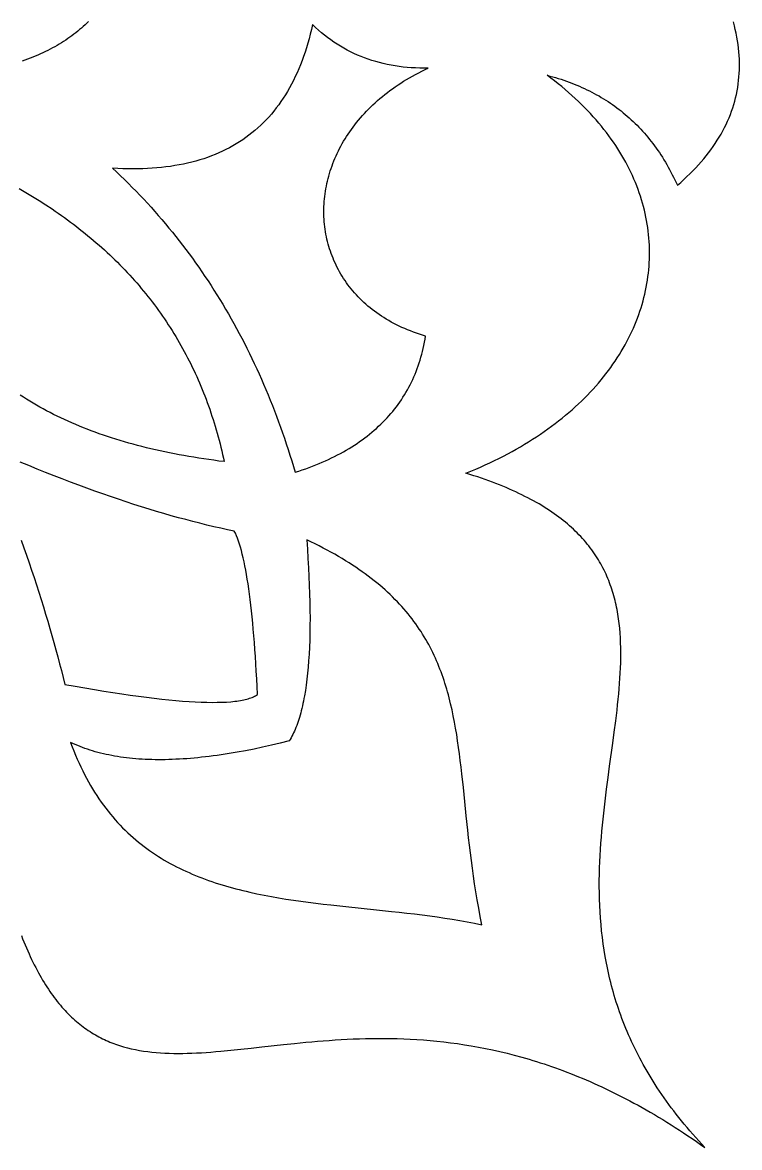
# Model space of a CAD drawing. Extents: x -350 to 350, y -250 to 250.
# Drawn here: x 32.12 to 57.18, y -55.43 to -16.07 of the extents above; entities that cross this region are included whole.
import ezdxf

# ---------------------------------------------------------------- set-up
doc = ezdxf.new("R2010")
doc.units = 0
doc.layers.add('BITMAP_LAYER', color=18, linetype='CONTINUOUS')
doc.layers.add('LAYER_1', color=174, linetype='CONTINUOUS')

msp = doc.modelspace()

# ---------------------------------------------------------------- linework, layer by layer
at = {"layer": 'BITMAP_LAYER'}
for points in [[(34.42, -16.036), (34.36, -16.094), (34.3, -16.152), (34.238, -16.21), (34.175, -16.266), (34.111, -16.321), (34.046, -16.376), (33.979, -16.429), (33.911, -16.482), (33.842, -16.534), (33.771, -16.585), (33.699, -16.636), (33.626, -16.685), (33.552, -16.733), (33.477, -16.781), (33.4, -16.828), (33.322, -16.874), (33.243, -16.919), (33.162, -16.963), (33.08, -17.007), (32.997, -17.049), (32.913, -17.091), (32.827, -17.131), (32.741, -17.171), (32.652, -17.211), (32.563, -17.249), (32.473, -17.286), (32.381, -17.323), (32.288, -17.358), (32.193, -17.393), (32.098, -17.427)], [(31.997, -21.881), (32.235, -22.019), (32.469, -22.159), (32.699, -22.302), (32.925, -22.447), (33.147, -22.594), (33.257, -22.669), (33.366, -22.744), (33.474, -22.82), (33.581, -22.897), (33.687, -22.974), (33.792, -23.051), (33.896, -23.129), (33.999, -23.208), (34.101, -23.288), (34.202, -23.368), (34.302, -23.448), (34.402, -23.529), (34.5, -23.611), (34.597, -23.693), (34.694, -23.776), (34.789, -23.86), (34.884, -23.944), (34.977, -24.029), (35.07, -24.114), (35.162, -24.2), (35.252, -24.286), (35.342, -24.374), (35.431, -24.461), (35.519, -24.55), (35.606, -24.638), (35.692, -24.728), (35.777, -24.818), (35.861, -24.909), (35.944, -25), (36.026, -25.092), (36.107, -25.184), (36.188, -25.277), (36.267, -25.371), (36.345, -25.465), (36.423, -25.56), (36.499, -25.655), (36.575, -25.751), (36.649, -25.848), (36.723, -25.945), (36.795, -26.043), (36.867, -26.141), (36.938, -26.24), (37.008, -26.34), (37.076, -26.44), (37.144, -26.541), (37.211, -26.642), (37.277, -26.744), (37.342, -26.846), (37.406, -26.949), (37.469, -27.053), (37.532, -27.157), (37.593, -27.262), (37.653, -27.368), (37.712, -27.474), (37.771, -27.581), (37.828, -27.688), (37.885, -27.796), (37.94, -27.904), (37.995, -28.013), (38.048, -28.123), (38.101, -28.233), (38.153, -28.344), (38.204, -28.455), (38.253, -28.567), (38.302, -28.68), (38.35, -28.793), (38.397, -28.907), (38.443, -29.021), (38.488, -29.136), (38.532, -29.252), (38.575, -29.368), (38.618, -29.485), (38.659, -29.602), (38.699, -29.72), (38.738, -29.839), (38.777, -29.958), (38.814, -30.077), (38.851, -30.198), (38.886, -30.319), (38.921, -30.44), (38.954, -30.562), (38.987, -30.685), (39.019, -30.808), (39.05, -30.932), (39.079, -31.056), (39.108, -31.182), (39.136, -31.307), (39.163, -31.433), (38.982, -31.411), (38.803, -31.387), (38.625, -31.362), (38.449, -31.337), (38.274, -31.31), (38.101, -31.282), (37.929, -31.253), (37.758, -31.223), (37.589, -31.192), (37.422, -31.16), (37.256, -31.127), (37.091, -31.093), (36.928, -31.058), (36.766, -31.022), (36.606, -30.984), (36.447, -30.946), (36.29, -30.907), (36.134, -30.867), (35.98, -30.825), (35.827, -30.783), (35.676, -30.74), (35.526, -30.695), (35.378, -30.65), (35.231, -30.603), (35.085, -30.555), (34.941, -30.507), (34.799, -30.457), (34.657, -30.406), (34.518, -30.355), (34.38, -30.302), (34.243, -30.248), (34.108, -30.193), (33.974, -30.137), (33.842, -30.081), (33.711, -30.023), (33.582, -29.964), (33.454, -29.904), (33.328, -29.842), (33.203, -29.78), (33.079, -29.717), (32.957, -29.653), (32.837, -29.588), (32.718, -29.522), (32.6, -29.454), (32.484, -29.386), (32.37, -29.317), (32.257, -29.246), (32.145, -29.175), (32.035, -29.102)], [(32.069, -34.183), (32.162, -34.446), (32.254, -34.709), (32.343, -34.97), (32.431, -35.23), (32.517, -35.489), (32.602, -35.746), (32.684, -36.003), (32.765, -36.258), (32.844, -36.512), (32.921, -36.765), (32.997, -37.017), (33.07, -37.267), (33.142, -37.516), (33.212, -37.764), (33.281, -38.011), (33.347, -38.257), (33.412, -38.502), (33.475, -38.745), (33.536, -38.987), (33.595, -39.228), (33.95, -39.292), (34.295, -39.351), (34.631, -39.408), (34.957, -39.461), (35.275, -39.511), (35.583, -39.557), (35.881, -39.6), (36.171, -39.64), (36.451, -39.676), (36.721, -39.709), (36.983, -39.738), (37.235, -39.765), (37.478, -39.788), (37.712, -39.807), (37.936, -39.823), (38.151, -39.836), (38.357, -39.845), (38.553, -39.851), (38.74, -39.854), (38.918, -39.853), (39.087, -39.849), (39.246, -39.842), (39.396, -39.831), (39.467, -39.824), (39.537, -39.817), (39.603, -39.809), (39.668, -39.799), (39.73, -39.789), (39.79, -39.779), (39.848, -39.767), (39.903, -39.754), (39.956, -39.741), (40.006, -39.727), (40.055, -39.712), (40.101, -39.696), (40.144, -39.679), (40.185, -39.661), (40.224, -39.643), (40.261, -39.624), (40.295, -39.604), (40.327, -39.583), (40.314, -39.303), (40.301, -39.03), (40.286, -38.763), (40.271, -38.502), (40.254, -38.249), (40.237, -38.001), (40.22, -37.761), (40.201, -37.526), (40.182, -37.299), (40.161, -37.078), (40.14, -36.863), (40.119, -36.655), (40.096, -36.453), (40.073, -36.258), (40.049, -36.07), (40.024, -35.888), (39.998, -35.712), (39.972, -35.543), (39.944, -35.381), (39.916, -35.225), (39.887, -35.076), (39.858, -34.933), (39.827, -34.796), (39.796, -34.667), (39.764, -34.543), (39.731, -34.427), (39.698, -34.316), (39.663, -34.213), (39.628, -34.115), (39.592, -34.025), (39.555, -33.941), (39.518, -33.863), (39.282, -33.814), (39.045, -33.763), (38.805, -33.708), (38.562, -33.651), (38.317, -33.591), (38.07, -33.528), (37.821, -33.463), (37.569, -33.395), (37.315, -33.324), (37.058, -33.25), (36.799, -33.174), (36.537, -33.094), (36.274, -33.012), (36.008, -32.927), (35.739, -32.84), (35.468, -32.749), (35.195, -32.656), (34.919, -32.56), (34.641, -32.462), (34.361, -32.36), (34.078, -32.256), (33.793, -32.149), (33.506, -32.039), (33.216, -31.927), (32.924, -31.812), (32.629, -31.694), (32.332, -31.573), (32.033, -31.449)]]:
    msp.add_lwpolyline(points, dxfattribs=at)
for points in [[(35.264, -21.168), (35.405, -21.3), (35.544, -21.433), (35.681, -21.567), (35.817, -21.702), (35.953, -21.839), (36.086, -21.976), (36.219, -22.114), (36.35, -22.254), (36.48, -22.395), (36.609, -22.536), (36.736, -22.679), (36.862, -22.823), (36.987, -22.968), (37.11, -23.114), (37.232, -23.261), (37.353, -23.409), (37.473, -23.559), (37.591, -23.709), (37.708, -23.86), (37.824, -24.013), (37.939, -24.167), (38.052, -24.321), (38.164, -24.477), (38.274, -24.634), (38.384, -24.792), (38.492, -24.951), (38.599, -25.111), (38.704, -25.273), (38.808, -25.435), (38.911, -25.599), (39.013, -25.763), (39.113, -25.929), (39.212, -26.095), (39.31, -26.263), (39.407, -26.432), (39.502, -26.602), (39.596, -26.773), (39.688, -26.945), (39.78, -27.119), (39.87, -27.293), (39.958, -27.468), (40.046, -27.645), (40.132, -27.822), (40.217, -28.001), (40.301, -28.181), (40.383, -28.362), (40.464, -28.544), (40.544, -28.727), (40.622, -28.911), (40.7, -29.096), (40.775, -29.282), (40.85, -29.47), (40.923, -29.658), (40.995, -29.848), (41.066, -30.038), (41.136, -30.23), (41.204, -30.423), (41.271, -30.617), (41.336, -30.812), (41.401, -31.008), (41.464, -31.205), (41.526, -31.403), (41.586, -31.603), (41.645, -31.803), (41.77, -31.763), (41.892, -31.722), (42.013, -31.68), (42.132, -31.636), (42.249, -31.592), (42.365, -31.546), (42.479, -31.5), (42.592, -31.452), (42.702, -31.403), (42.811, -31.353), (42.919, -31.302), (43.025, -31.25), (43.129, -31.197), (43.231, -31.143), (43.332, -31.087), (43.43, -31.031), (43.528, -30.973), (43.623, -30.915), (43.717, -30.855), (43.81, -30.794), (43.9, -30.732), (43.989, -30.669), (44.076, -30.605), (44.162, -30.54), (44.245, -30.474), (44.328, -30.407), (44.408, -30.338), (44.487, -30.269), (44.564, -30.198), (44.639, -30.127), (44.713, -30.054), (44.785, -29.98), (44.856, -29.905), (44.924, -29.829), (44.991, -29.752), (45.057, -29.674), (45.12, -29.595), (45.182, -29.514), (45.242, -29.433), (45.301, -29.35), (45.358, -29.267), (45.413, -29.182), (45.467, -29.096), (45.519, -29.009), (45.569, -28.921), (45.617, -28.832), (45.664, -28.742), (45.709, -28.651), (45.753, -28.558), (45.795, -28.465), (45.835, -28.37), (45.873, -28.275), (45.91, -28.178), (45.945, -28.08), (45.978, -27.982), (46.01, -27.882), (46.04, -27.781), (46.068, -27.678), (46.095, -27.575), (46.12, -27.471), (46.143, -27.366), (46.165, -27.259), (46.185, -27.151), (46.203, -27.043), (46.094, -27.01), (45.986, -26.976), (45.881, -26.94), (45.776, -26.902), (45.674, -26.863), (45.573, -26.823), (45.474, -26.781), (45.377, -26.738), (45.281, -26.693), (45.187, -26.647), (45.094, -26.599), (45.004, -26.55), (44.915, -26.5), (44.828, -26.448), (44.742, -26.395), (44.658, -26.341), (44.576, -26.286), (44.495, -26.229), (44.416, -26.171), (44.339, -26.112), (44.264, -26.052), (44.19, -25.991), (44.118, -25.928), (44.048, -25.865), (43.979, -25.8), (43.912, -25.735), (43.847, -25.668), (43.784, -25.6), (43.722, -25.532), (43.662, -25.462), (43.604, -25.391), (43.547, -25.32), (43.492, -25.248), (43.439, -25.175), (43.388, -25.101), (43.338, -25.026), (43.29, -24.95), (43.244, -24.874), (43.199, -24.796), (43.156, -24.719), (43.115, -24.64), (43.076, -24.561), (43.038, -24.481), (43.002, -24.4), (42.968, -24.319), (42.936, -24.237), (42.905, -24.155), (42.876, -24.072), (42.849, -23.989), (42.823, -23.905), (42.799, -23.82), (42.777, -23.735), (42.757, -23.65), (42.739, -23.564), (42.722, -23.478), (42.707, -23.392), (42.693, -23.305), (42.682, -23.218), (42.672, -23.13), (42.664, -23.043), (42.658, -22.955), (42.653, -22.866), (42.651, -22.778), (42.65, -22.689), (42.65, -22.601), (42.653, -22.512), (42.657, -22.423), (42.663, -22.334), (42.671, -22.244), (42.68, -22.155), (42.692, -22.066), (42.705, -21.977), (42.72, -21.887), (42.736, -21.798), (42.755, -21.709), (42.775, -21.62), (42.797, -21.531), (42.821, -21.442), (42.846, -21.353), (42.873, -21.265), (42.903, -21.177), (42.933, -21.089), (42.966, -21.001), (43, -20.913), (43.037, -20.826), (43.075, -20.739), (43.114, -20.652), (43.156, -20.566), (43.199, -20.48), (43.244, -20.395), (43.291, -20.309), (43.34, -20.225), (43.391, -20.141), (43.443, -20.057), (43.497, -19.974), (43.553, -19.891), (43.611, -19.809), (43.67, -19.728), (43.732, -19.647), (43.795, -19.566), (43.86, -19.487), (43.926, -19.408), (43.995, -19.33), (44.065, -19.252), (44.137, -19.175), (44.211, -19.099), (44.287, -19.024), (44.365, -18.95), (44.444, -18.876), (44.526, -18.803), (44.609, -18.732), (44.693, -18.661), (44.78, -18.591), (44.869, -18.521), (44.959, -18.453), (45.051, -18.386), (45.145, -18.32), (45.241, -18.255), (45.339, -18.191), (45.438, -18.128), (45.54, -18.066), (45.643, -18.005), (45.748, -17.946), (45.855, -17.887), (45.963, -17.83), (46.074, -17.774), (46.186, -17.719), (46.3, -17.666), (46.149, -17.667), (46, -17.666), (45.852, -17.661), (45.705, -17.653), (45.561, -17.642), (45.418, -17.628), (45.276, -17.61), (45.136, -17.59), (44.998, -17.566), (44.861, -17.539), (44.726, -17.509), (44.592, -17.476), (44.46, -17.439), (44.329, -17.4), (44.2, -17.357), (44.073, -17.311), (43.947, -17.262), (43.823, -17.21), (43.701, -17.155), (43.58, -17.096), (43.46, -17.035), (43.342, -16.97), (43.226, -16.902), (43.111, -16.83), (42.998, -16.756), (42.887, -16.679), (42.777, -16.598), (42.668, -16.514), (42.562, -16.427), (42.456, -16.337), (42.353, -16.244), (42.251, -16.147), (42.213, -16.314), (42.174, -16.478), (42.132, -16.639), (42.087, -16.798), (42.041, -16.954), (41.992, -17.106), (41.941, -17.256), (41.887, -17.404), (41.831, -17.548), (41.774, -17.69), (41.713, -17.829), (41.651, -17.965), (41.586, -18.098), (41.519, -18.228), (41.45, -18.356), (41.378, -18.481), (41.304, -18.603), (41.228, -18.722), (41.149, -18.838), (41.069, -18.952), (40.986, -19.062), (40.9, -19.17), (40.813, -19.275), (40.723, -19.378), (40.631, -19.477), (40.537, -19.574), (40.44, -19.668), (40.341, -19.759), (40.24, -19.847), (40.136, -19.933), (40.031, -20.015), (39.923, -20.095), (39.812, -20.172), (39.7, -20.247), (39.585, -20.318), (39.468, -20.387), (39.348, -20.452), (39.227, -20.515), (39.103, -20.576), (38.976, -20.633), (38.848, -20.688), (38.717, -20.739), (38.584, -20.788), (38.449, -20.835), (38.311, -20.878), (38.171, -20.918), (38.029, -20.956), (37.885, -20.991), (37.738, -21.023), (37.589, -21.053), (37.438, -21.079), (37.284, -21.103), (37.128, -21.124), (36.97, -21.142), (36.81, -21.157), (36.647, -21.17), (36.482, -21.179), (36.315, -21.186), (36.146, -21.19), (35.974, -21.191), (35.8, -21.19), (35.624, -21.185), (35.445, -21.178)], [(41.441, -41.203), (41.126, -41.281), (40.815, -41.354), (40.509, -41.422), (40.209, -41.486), (39.913, -41.544), (39.622, -41.598), (39.337, -41.646), (39.196, -41.669), (39.056, -41.69), (38.917, -41.71), (38.78, -41.728), (38.644, -41.746), (38.509, -41.762), (38.375, -41.777), (38.243, -41.791), (38.112, -41.803), (37.982, -41.815), (37.853, -41.825), (37.726, -41.834), (37.599, -41.841), (37.474, -41.847), (37.351, -41.853), (37.228, -41.856), (37.107, -41.859), (36.987, -41.861), (36.868, -41.861), (36.75, -41.86), (36.634, -41.857), (36.519, -41.854), (36.405, -41.849), (36.292, -41.843), (36.181, -41.836), (36.071, -41.827), (35.962, -41.818), (35.854, -41.807), (35.748, -41.794), (35.643, -41.781), (35.539, -41.766), (35.436, -41.75), (35.334, -41.733), (35.234, -41.715), (35.135, -41.695), (35.037, -41.675), (34.941, -41.652), (34.845, -41.629), (34.751, -41.605), (34.658, -41.579), (34.567, -41.552), (34.476, -41.524), (34.387, -41.494), (34.299, -41.463), (34.213, -41.431), (34.127, -41.398), (34.043, -41.364), (33.96, -41.328), (33.878, -41.291), (33.798, -41.253), (33.854, -41.404), (33.911, -41.551), (33.97, -41.696), (34.03, -41.838), (34.092, -41.978), (34.155, -42.114), (34.22, -42.248), (34.286, -42.38), (34.353, -42.508), (34.422, -42.635), (34.493, -42.758), (34.564, -42.88), (34.637, -42.998), (34.712, -43.114), (34.788, -43.228), (34.865, -43.34), (34.943, -43.449), (35.023, -43.555), (35.104, -43.66), (35.186, -43.762), (35.269, -43.862), (35.354, -43.959), (35.44, -44.055), (35.527, -44.148), (35.615, -44.239), (35.705, -44.328), (35.795, -44.415), (35.887, -44.5), (35.98, -44.583), (36.074, -44.663), (36.169, -44.742), (36.265, -44.819), (36.362, -44.894), (36.46, -44.967), (36.559, -45.039), (36.659, -45.108), (36.761, -45.176), (36.863, -45.242), (36.966, -45.306), (37.07, -45.369), (37.175, -45.43), (37.281, -45.489), (37.388, -45.546), (37.496, -45.602), (37.604, -45.657), (37.714, -45.71), (37.824, -45.761), (37.935, -45.811), (38.047, -45.86), (38.16, -45.907), (38.274, -45.953), (38.388, -45.997), (38.503, -46.04), (38.619, -46.082), (38.736, -46.122), (38.853, -46.162), (38.971, -46.2), (39.09, -46.237), (39.209, -46.272), (39.329, -46.307), (39.45, -46.341), (39.571, -46.373), (39.693, -46.405), (39.815, -46.435), (39.938, -46.464), (40.061, -46.493), (40.31, -46.547), (40.561, -46.598), (40.813, -46.646), (41.068, -46.691), (41.324, -46.733), (41.582, -46.772), (41.841, -46.81), (42.101, -46.845), (42.363, -46.878), (42.625, -46.91), (42.889, -46.941), (43.419, -46.999), (43.951, -47.054), (44.484, -47.109), (45.017, -47.165), (45.284, -47.194), (45.551, -47.224), (45.817, -47.256), (46.082, -47.288), (46.347, -47.323), (46.611, -47.359), (46.874, -47.398), (47.137, -47.439), (47.398, -47.482), (47.658, -47.529), (47.916, -47.578), (48.173, -47.631), (48.115, -47.34), (48.061, -47.052), (48.01, -46.766), (47.963, -46.484), (47.919, -46.205), (47.878, -45.929), (47.84, -45.655), (47.804, -45.385), (47.77, -45.117), (47.738, -44.852), (47.708, -44.59), (47.68, -44.33), (47.626, -43.82), (47.574, -43.321), (47.524, -42.832), (47.472, -42.354), (47.446, -42.118), (47.418, -41.886), (47.388, -41.656), (47.358, -41.428), (47.325, -41.203), (47.291, -40.981), (47.254, -40.761), (47.215, -40.543), (47.173, -40.328), (47.128, -40.115), (47.08, -39.905), (47.054, -39.8), (47.028, -39.697), (47.001, -39.594), (46.972, -39.491), (46.943, -39.389), (46.913, -39.288), (46.882, -39.187), (46.849, -39.087), (46.816, -38.987), (46.781, -38.888), (46.745, -38.789), (46.708, -38.691), (46.67, -38.594), (46.63, -38.497), (46.589, -38.401), (46.547, -38.305), (46.503, -38.21), (46.458, -38.115), (46.412, -38.021), (46.364, -37.928), (46.315, -37.835), (46.264, -37.742), (46.211, -37.65), (46.157, -37.559), (46.102, -37.468), (46.044, -37.378), (45.985, -37.288), (45.925, -37.199), (45.862, -37.11), (45.798, -37.022), (45.732, -36.934), (45.664, -36.847), (45.594, -36.76), (45.523, -36.674), (45.449, -36.588), (45.374, -36.503), (45.296, -36.418), (45.217, -36.334), (45.135, -36.25), (45.052, -36.167), (44.966, -36.084), (44.878, -36.002), (44.788, -35.92), (44.696, -35.839), (44.602, -35.758), (44.505, -35.678), (44.406, -35.598), (44.305, -35.519), (44.201, -35.44), (44.095, -35.361), (43.986, -35.283), (43.876, -35.206), (43.762, -35.129), (43.646, -35.052), (43.528, -34.976), (43.407, -34.9), (43.283, -34.825), (43.157, -34.75), (43.028, -34.675), (42.896, -34.601), (42.762, -34.528), (42.625, -34.455), (42.485, -34.382), (42.342, -34.31), (42.197, -34.238), (42.048, -34.167), (42.072, -34.5), (42.093, -34.826), (42.112, -35.145), (42.128, -35.456), (42.14, -35.76), (42.15, -36.057), (42.158, -36.346), (42.162, -36.628), (42.164, -36.903), (42.163, -37.17), (42.159, -37.43), (42.153, -37.683), (42.144, -37.929), (42.131, -38.167), (42.117, -38.398), (42.099, -38.621), (42.079, -38.837), (42.056, -39.046), (42.03, -39.248), (42.001, -39.442), (41.97, -39.629), (41.953, -39.72), (41.935, -39.809), (41.917, -39.896), (41.898, -39.981), (41.879, -40.064), (41.859, -40.146), (41.838, -40.226), (41.816, -40.304), (41.794, -40.38), (41.771, -40.454), (41.747, -40.526), (41.723, -40.597), (41.698, -40.666), (41.672, -40.733), (41.646, -40.798), (41.618, -40.861), (41.591, -40.923), (41.562, -40.982), (41.533, -41.04), (41.503, -41.096), (41.472, -41.15)]]:
    msp.add_lwpolyline(points, close=True, dxfattribs=at)
at = {"layer": 'LAYER_1'}
msp.add_lwpolyline([(32.076, -48.012), (32.119, -48.123), (32.163, -48.232), (32.207, -48.34), (32.252, -48.445), (32.297, -48.548), (32.342, -48.65), (32.388, -48.75), (32.434, -48.848), (32.481, -48.944), (32.528, -49.038), (32.575, -49.131), (32.623, -49.222), (32.671, -49.311), (32.719, -49.398), (32.768, -49.484), (32.817, -49.568), (32.867, -49.65), (32.917, -49.731), (32.967, -49.81), (33.018, -49.887), (33.069, -49.963), (33.121, -50.037), (33.173, -50.11), (33.225, -50.181), (33.278, -50.25), (33.331, -50.318), (33.384, -50.384), (33.438, -50.449), (33.493, -50.512), (33.547, -50.574), (33.602, -50.634), (33.658, -50.693), (33.714, -50.751), (33.77, -50.807), (33.827, -50.861), (33.884, -50.914), (33.941, -50.966), (33.999, -51.017), (34.057, -51.066), (34.116, -51.114), (34.175, -51.16), (34.234, -51.205), (34.294, -51.249), (34.354, -51.292), (34.415, -51.333), (34.476, -51.373), (34.537, -51.412), (34.599, -51.45), (34.661, -51.486), (34.723, -51.521), (34.786, -51.555), (34.85, -51.588), (34.913, -51.62), (34.978, -51.651), (35.042, -51.68), (35.107, -51.709), (35.172, -51.736), (35.238, -51.763), (35.304, -51.788), (35.371, -51.812), (35.438, -51.836), (35.505, -51.858), (35.573, -51.879), (35.641, -51.899), (35.779, -51.937), (35.918, -51.971), (36.059, -52.001), (36.201, -52.028), (36.345, -52.052), (36.491, -52.072), (36.638, -52.09), (36.787, -52.104), (36.937, -52.115), (37.089, -52.124), (37.243, -52.13), (37.399, -52.134), (37.556, -52.135), (37.714, -52.134), (37.875, -52.131), (38.037, -52.125), (38.2, -52.118), (38.366, -52.109), (38.533, -52.099), (38.701, -52.087), (38.872, -52.073), (39.044, -52.058), (39.392, -52.025), (39.748, -51.989), (40.11, -51.949), (40.479, -51.908), (41.238, -51.824), (41.627, -51.783), (42.023, -51.744), (42.224, -51.726), (42.426, -51.709), (42.63, -51.692), (42.836, -51.677), (43.044, -51.663), (43.253, -51.65), (43.464, -51.639), (43.677, -51.63), (43.891, -51.622), (44.107, -51.616), (44.325, -51.612), (44.545, -51.61), (44.766, -51.61), (44.989, -51.613), (45.214, -51.618), (45.441, -51.625), (45.669, -51.635), (45.899, -51.649), (46.131, -51.665), (46.365, -51.684), (46.6, -51.706), (46.837, -51.732), (47.076, -51.761), (47.317, -51.793), (47.559, -51.829), (47.803, -51.869), (48.049, -51.913), (48.297, -51.961), (48.547, -52.013), (48.798, -52.07), (49.051, -52.13), (49.306, -52.195), (49.563, -52.265), (49.692, -52.302), (49.821, -52.34), (49.951, -52.379), (50.082, -52.419), (50.212, -52.461), (50.344, -52.504), (50.475, -52.548), (50.608, -52.593), (50.74, -52.64), (50.873, -52.688), (51.007, -52.737), (51.141, -52.788), (51.275, -52.84), (51.41, -52.894), (51.546, -52.949), (51.681, -53.005), (51.818, -53.063), (51.954, -53.122), (52.092, -53.182), (52.229, -53.245), (52.367, -53.308), (52.506, -53.373), (52.645, -53.44), (52.784, -53.508), (52.924, -53.578), (53.064, -53.649), (53.205, -53.722), (53.347, -53.796), (53.488, -53.872), (53.63, -53.95), (53.773, -54.029), (53.916, -54.11), (54.06, -54.193), (54.204, -54.277), (54.348, -54.363), (54.493, -54.451), (54.639, -54.54), (54.785, -54.632), (54.931, -54.725), (55.078, -54.819), (55.225, -54.916), (55.373, -55.014), (55.521, -55.114), (55.669, -55.216), (55.818, -55.32), (55.968, -55.426), (55.859, -55.31), (55.752, -55.194), (55.647, -55.078), (55.545, -54.962), (55.444, -54.845), (55.345, -54.729), (55.248, -54.613), (55.153, -54.497), (55.059, -54.381), (54.968, -54.265), (54.879, -54.149), (54.791, -54.033), (54.706, -53.917), (54.622, -53.801), (54.54, -53.685), (54.459, -53.569), (54.381, -53.453), (54.304, -53.337), (54.229, -53.221), (54.156, -53.105), (54.084, -52.989), (54.015, -52.874), (53.946, -52.758), (53.88, -52.642), (53.815, -52.526), (53.752, -52.411), (53.69, -52.295), (53.63, -52.18), (53.571, -52.064), (53.514, -51.949), (53.459, -51.834), (53.405, -51.718), (53.353, -51.603), (53.302, -51.488), (53.252, -51.373), (53.204, -51.258), (53.158, -51.143), (53.113, -51.028), (53.069, -50.913), (53.027, -50.798), (52.986, -50.684), (52.946, -50.569), (52.908, -50.455), (52.871, -50.34), (52.835, -50.226), (52.801, -50.112), (52.768, -49.998), (52.736, -49.884), (52.705, -49.77), (52.676, -49.656), (52.648, -49.542), (52.621, -49.429), (52.595, -49.315), (52.57, -49.202), (52.547, -49.088), (52.524, -48.975), (52.503, -48.862), (52.483, -48.749), (52.445, -48.524), (52.412, -48.299), (52.383, -48.074), (52.358, -47.851), (52.336, -47.627), (52.318, -47.405), (52.303, -47.183), (52.292, -46.961), (52.284, -46.74), (52.279, -46.52), (52.277, -46.3), (52.277, -46.082), (52.281, -45.864), (52.287, -45.646), (52.295, -45.43), (52.305, -45.214), (52.318, -44.999), (52.332, -44.785), (52.348, -44.571), (52.366, -44.359), (52.386, -44.147), (52.407, -43.936), (52.429, -43.726), (52.453, -43.517), (52.477, -43.309), (52.528, -42.896), (52.582, -42.487), (52.637, -42.082), (52.748, -41.285), (52.8, -40.893), (52.85, -40.506), (52.896, -40.124), (52.917, -39.935), (52.937, -39.747), (52.955, -39.56), (52.972, -39.375), (52.986, -39.191), (52.999, -39.008), (53.01, -38.827), (53.018, -38.647), (53.024, -38.469), (53.027, -38.292), (53.028, -38.116), (53.027, -37.942), (53.022, -37.769), (53.014, -37.598), (53.003, -37.429), (52.989, -37.261), (52.971, -37.094), (52.95, -36.929), (52.925, -36.766), (52.911, -36.685), (52.896, -36.604), (52.88, -36.524), (52.863, -36.444), (52.845, -36.365), (52.826, -36.286), (52.806, -36.207), (52.785, -36.129), (52.763, -36.051), (52.739, -35.974), (52.715, -35.897), (52.689, -35.82), (52.662, -35.744), (52.634, -35.669), (52.605, -35.593), (52.575, -35.519), (52.543, -35.444), (52.511, -35.371), (52.476, -35.297), (52.441, -35.224), (52.404, -35.152), (52.366, -35.08), (52.327, -35.008), (52.286, -34.937), (52.244, -34.866), (52.201, -34.796), (52.156, -34.726), (52.11, -34.657), (52.062, -34.588), (52.013, -34.52), (51.962, -34.452), (51.91, -34.384), (51.856, -34.318), (51.801, -34.251), (51.745, -34.185), (51.686, -34.12), (51.627, -34.055), (51.565, -33.99), (51.502, -33.926), (51.438, -33.863), (51.372, -33.8), (51.304, -33.737), (51.234, -33.675), (51.163, -33.614), (51.09, -33.553), (51.015, -33.492), (50.939, -33.432), (50.861, -33.373), (50.781, -33.314), (50.699, -33.255), (50.616, -33.197), (50.53, -33.14), (50.443, -33.083), (50.354, -33.027), (50.263, -32.971), (50.17, -32.915), (50.076, -32.861), (49.979, -32.807), (49.88, -32.753), (49.78, -32.7), (49.677, -32.647), (49.573, -32.595), (49.466, -32.544), (49.358, -32.493), (49.247, -32.442), (49.135, -32.392), (49.02, -32.343), (48.903, -32.294), (48.784, -32.246), (48.663, -32.199), (48.54, -32.152), (48.415, -32.105), (48.287, -32.059), (48.157, -32.014), (48.025, -31.969), (47.891, -31.925), (47.755, -31.881), (47.616, -31.838), (47.788, -31.768), (47.957, -31.697), (48.123, -31.624), (48.288, -31.55), (48.45, -31.475), (48.61, -31.398), (48.767, -31.32), (48.923, -31.241), (49.076, -31.161), (49.226, -31.079), (49.375, -30.996), (49.521, -30.911), (49.665, -30.826), (49.806, -30.739), (49.946, -30.652), (50.083, -30.563), (50.217, -30.473), (50.35, -30.382), (50.48, -30.29), (50.607, -30.196), (50.733, -30.102), (50.856, -30.007), (50.977, -29.91), (51.095, -29.813), (51.212, -29.715), (51.325, -29.616), (51.437, -29.515), (51.546, -29.414), (51.653, -29.312), (51.758, -29.21), (51.86, -29.106), (51.96, -29.001), (52.057, -28.896), (52.153, -28.79), (52.246, -28.683), (52.336, -28.575), (52.424, -28.467), (52.51, -28.358), (52.594, -28.248), (52.675, -28.138), (52.754, -28.026), (52.831, -27.915), (52.905, -27.802), (52.977, -27.689), (53.046, -27.575), (53.113, -27.461), (53.178, -27.346), (53.241, -27.231), (53.301, -27.115), (53.359, -26.999), (53.414, -26.882), (53.467, -26.765), (53.518, -26.647), (53.566, -26.529), (53.612, -26.41), (53.655, -26.291), (53.696, -26.172), (53.735, -26.052), (53.772, -25.932), (53.806, -25.812), (53.837, -25.691), (53.867, -25.57), (53.894, -25.449), (53.918, -25.328), (53.94, -25.206), (53.96, -25.084), (53.977, -24.962), (53.992, -24.84), (54.005, -24.718), (54.015, -24.596), (54.023, -24.473), (54.028, -24.35), (54.031, -24.228), (54.032, -24.105), (54.03, -23.982), (54.026, -23.859), (54.019, -23.737), (54.01, -23.614), (53.999, -23.491), (53.985, -23.368), (53.969, -23.246), (53.95, -23.123), (53.929, -23.001), (53.905, -22.879), (53.879, -22.757), (53.851, -22.635), (53.82, -22.513), (53.787, -22.392), (53.752, -22.27), (53.713, -22.149), (53.673, -22.029), (53.63, -21.908), (53.585, -21.788), (53.537, -21.668), (53.487, -21.549), (53.434, -21.429), (53.379, -21.311), (53.321, -21.192), (53.261, -21.074), (53.199, -20.957), (53.134, -20.84), (53.067, -20.723), (52.997, -20.607), (52.925, -20.492), (52.85, -20.376), (52.773, -20.262), (52.693, -20.148), (52.611, -20.035), (52.527, -19.922), (52.44, -19.81), (52.35, -19.698), (52.258, -19.587), (52.164, -19.477), (52.067, -19.368), (51.968, -19.259), (51.866, -19.151), (51.762, -19.044), (51.655, -18.937), (51.546, -18.832), (51.434, -18.727), (51.32, -18.623), (51.203, -18.519), (51.084, -18.417), (50.962, -18.315), (50.838, -18.215), (50.712, -18.115), (50.582, -18.017), (50.451, -17.919), (50.55, -17.945), (50.648, -17.972), (50.746, -18), (50.842, -18.029), (50.938, -18.059), (51.033, -18.09), (51.127, -18.123), (51.22, -18.156), (51.312, -18.191), (51.403, -18.226), (51.493, -18.263), (51.583, -18.301), (51.671, -18.34), (51.759, -18.38), (51.846, -18.421), (51.931, -18.463), (52.016, -18.506), (52.1, -18.55), (52.184, -18.596), (52.266, -18.642), (52.347, -18.69), (52.428, -18.739), (52.507, -18.788), (52.586, -18.839), (52.664, -18.891), (52.741, -18.944), (52.817, -18.998), (52.892, -19.054), (52.967, -19.11), (53.04, -19.167), (53.113, -19.226), (53.184, -19.285), (53.255, -19.346), (53.325, -19.408), (53.394, -19.471), (53.462, -19.535), (53.529, -19.6), (53.595, -19.666), (53.661, -19.733), (53.725, -19.801), (53.789, -19.87), (53.851, -19.941), (53.913, -20.012), (53.974, -20.085), (54.034, -20.159), (54.093, -20.233), (54.152, -20.309), (54.209, -20.386), (54.266, -20.464), (54.321, -20.544), (54.376, -20.624), (54.43, -20.705), (54.483, -20.787), (54.535, -20.871), (54.586, -20.956), (54.636, -21.041), (54.686, -21.128), (54.734, -21.216), (54.782, -21.305), (54.828, -21.395), (54.874, -21.486), (54.919, -21.578), (54.963, -21.671), (55.006, -21.766), (55.121, -21.666), (55.233, -21.565), (55.341, -21.464), (55.446, -21.361), (55.549, -21.259), (55.648, -21.155), (55.744, -21.051), (55.837, -20.946), (55.927, -20.841), (56.013, -20.735), (56.097, -20.628), (56.177, -20.52), (56.255, -20.412), (56.329, -20.303), (56.4, -20.193), (56.468, -20.083), (56.533, -19.972), (56.595, -19.86), (56.653, -19.747), (56.709, -19.634), (56.761, -19.52), (56.81, -19.406), (56.857, -19.291), (56.9, -19.175), (56.94, -19.058), (56.977, -18.941), (57.01, -18.823), (57.041, -18.704), (57.068, -18.585), (57.093, -18.465), (57.114, -18.344), (57.132, -18.222), (57.147, -18.1), (57.159, -17.977), (57.168, -17.854), (57.174, -17.73), (57.176, -17.605), (57.176, -17.479), (57.172, -17.353), (57.165, -17.226), (57.156, -17.098), (57.143, -16.97), (57.127, -16.841), (57.107, -16.711), (57.085, -16.581), (57.06, -16.449), (57.031, -16.318), (56.999, -16.185), (56.965, -16.052)], dxfattribs=at)

doc.saveas('drawing.dxf')
